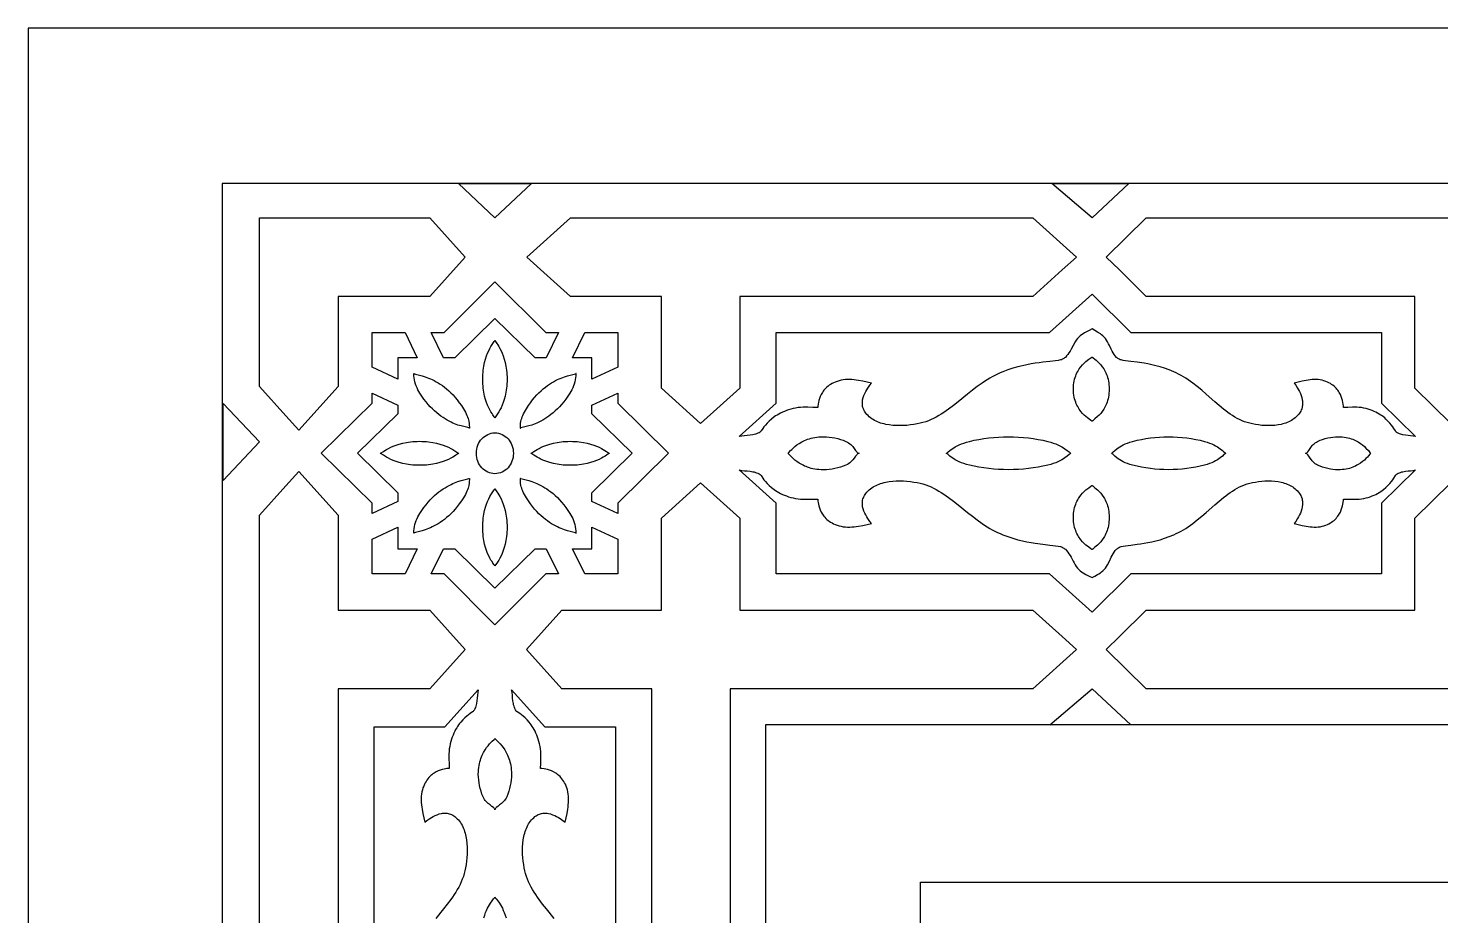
# Model space of a CAD drawing. Extents: x -350 to 350, y -610 to 610.
# Drawn here: x -350 to -168, y 495.7 to 610 of the extents above; entities that cross this region are included whole.
import ezdxf

# ---------------------------------------------------------------- set-up
doc = ezdxf.new("R2010")
doc.units = 0
for name, color, linetype in [('LAYER_1', 18, 'CONTINUOUS'), ('LAYER_10', 176, 'CONTINUOUS'), ('LAYER_2', 18, 'CONTINUOUS')]:
    doc.layers.add(name, color=color, linetype=linetype)

msp = doc.modelspace()

# ---------------------------------------------------------------- linework, layer by layer
at = {"layer": 'LAYER_1'}
msp.add_lwpolyline([(-350, -610), (350, -610), (350, 610), (-350, 610)], close=True, dxfattribs=at)
at = {"layer": 'LAYER_10'}
for points in [[(-325, 590), (-325, -590), (325, -590), (325, 590)], [(255, 520.25), (-255, 520.25), (-255, -520.25), (255, -520.25)]]:
    msp.add_lwpolyline(points, close=True, dxfattribs=at)
msp.add_lwpolyline([(-235.01, 315.3), (-235, 500), (-49.43, 500), (-51.51, 499.38), (-53.59, 498.75), (-55.66, 498.1), (-57.73, 497.43), (-59.78, 496.75), (-61.83, 496.05), (-63.88, 495.34)], dxfattribs=at)
at = {"layer": 'LAYER_2'}
for points in [[(-289.86, 585.59), (-294.56, 590), (-285.16, 590)], [(-212.91, 585.58), (-212.91, 585.58), (-212.91, 585.58), (-218.1, 590), (-208.15, 590)], [(-298.24, 585.58), (-293.68, 580.52), (-298.24, 575.46), (-310.08, 575.46), (-310.08, 563.86), (-315.14, 558.24), (-316.79, 560.08), (-320.2, 563.86), (-320.2, 585.58)], [(-214.9, 580.52), (-216.74, 578.86), (-220.53, 575.46), (-258.29, 575.46), (-258.29, 563.62), (-263.35, 559.06), (-268.41, 563.62), (-268.41, 575.46), (-280.13, 575.46), (-283.14, 578.16), (-285.76, 580.52), (-280.13, 585.58), (-220.53, 585.58)], [(-143.3, 580.52), (-145.7, 578.16), (-148.45, 575.46), (-162.04, 575.46), (-162.04, 563.62), (-166.68, 559.06), (-171.32, 563.62), (-171.32, 575.46), (-205.93, 575.46), (-209.39, 578.86), (-211.08, 580.52), (-205.93, 585.58), (-148.45, 585.58)], [(-283.31, 570.79), (-281.67, 570.79), (-283.26, 567.54), (-284.69, 567.54), (-289.86, 572.62), (-289.86, 572.62), (-289.86, 572.62), (-289.86, 572.62), (-289.87, 572.62), (-295.04, 567.54), (-296.47, 567.54), (-298.06, 570.79), (-296.41, 570.79), (-289.86, 577.34)], [(-207.89, 570.79), (-175.59, 570.79), (-175.59, 561.68), (-171.21, 557.39), (-171.53, 557.45), (-171.86, 557.49), (-172.19, 557.53), (-172.51, 557.56), (-172.84, 557.62), (-172.99, 557.65), (-173.15, 557.7), (-173.3, 557.75), (-173.44, 557.82), (-173.58, 557.89), (-173.72, 557.98), (-173.76, 558.03), (-173.82, 558.13), (-174.01, 558.44), (-174.15, 558.65), (-174.32, 558.88), (-174.53, 559.13), (-174.77, 559.39), (-175.04, 559.65), (-175.19, 559.79), (-175.36, 559.92), (-175.53, 560.05), (-175.71, 560.17), (-175.91, 560.3), (-176.11, 560.41), (-176.33, 560.53), (-176.56, 560.64), (-176.8, 560.74), (-177.06, 560.83), (-177.32, 560.92), (-177.6, 561), (-177.89, 561.06), (-178.2, 561.12), (-178.49, 561.15), (-178.77, 561.17), (-179.06, 561.18), (-179.35, 561.17), (-179.93, 561.15), (-180.22, 561.14), (-180.51, 561.13), (-180.51, 561.28), (-180.54, 561.6), (-180.58, 561.8), (-180.63, 562.03), (-180.7, 562.28), (-180.79, 562.54), (-180.91, 562.81), (-181.06, 563.09), (-181.15, 563.23), (-181.24, 563.36), (-181.35, 563.5), (-181.46, 563.63), (-181.59, 563.76), (-181.72, 563.88), (-181.87, 564), (-182.03, 564.12), (-182.2, 564.22), (-182.38, 564.33), (-182.58, 564.42), (-182.79, 564.51), (-183.03, 564.59), (-183.27, 564.65), (-183.52, 564.7), (-183.77, 564.73), (-184.03, 564.74), (-184.29, 564.74), (-184.54, 564.73), (-184.8, 564.71), (-185.06, 564.67), (-185.32, 564.63), (-185.84, 564.53), (-186.85, 564.28), (-186.66, 564.01), (-186.42, 563.64), (-186.3, 563.43), (-186.18, 563.19), (-186.06, 562.95), (-185.96, 562.69), (-185.88, 562.41), (-185.82, 562.13), (-185.8, 561.99), (-185.78, 561.85), (-185.78, 561.7), (-185.78, 561.56), (-185.79, 561.41), (-185.81, 561.26), (-185.85, 561.12), (-185.89, 560.97), (-185.95, 560.83), (-186.02, 560.68), (-186.1, 560.54), (-186.19, 560.4), (-186.31, 560.24), (-186.45, 560.09), (-186.59, 559.95), (-186.74, 559.82), (-186.89, 559.69), (-187.05, 559.58), (-187.22, 559.48), (-187.39, 559.38), (-187.57, 559.29), (-187.75, 559.21), (-187.94, 559.14), (-188.14, 559.08), (-188.33, 559.02), (-188.53, 558.97), (-188.94, 558.89), (-189.36, 558.84), (-189.78, 558.81), (-190.2, 558.8), (-190.63, 558.81), (-191.05, 558.84), (-191.46, 558.89), (-191.86, 558.95), (-192.25, 559.02), (-192.59, 559.1), (-192.92, 559.19), (-193.25, 559.31), (-193.57, 559.44), (-193.89, 559.58), (-194.2, 559.74), (-194.5, 559.91), (-194.8, 560.1), (-195.1, 560.29), (-195.39, 560.5), (-195.68, 560.71), (-195.97, 560.93), (-196.54, 561.4), (-197.1, 561.88), (-198.22, 562.87), (-198.78, 563.36), (-199.35, 563.84), (-199.93, 564.29), (-200.22, 564.51), (-200.52, 564.72), (-200.82, 564.91), (-201.12, 565.1), (-201.43, 565.28), (-201.75, 565.44), (-202.06, 565.59), (-202.37, 565.73), (-202.97, 565.98), (-203.56, 566.19), (-204.13, 566.37), (-204.68, 566.52), (-205.21, 566.65), (-205.72, 566.75), (-206.21, 566.84), (-207.11, 566.96), (-207.91, 567.06), (-208.27, 567.1), (-208.6, 567.15), (-208.9, 567.2), (-209.17, 567.27), (-209.28, 567.3), (-209.39, 567.35), (-209.48, 567.4), (-209.58, 567.46), (-209.67, 567.53), (-209.75, 567.6), (-209.91, 567.78), (-210.05, 567.97), (-210.19, 568.18), (-210.31, 568.4), (-210.43, 568.64), (-210.67, 569.12), (-210.79, 569.36), (-210.91, 569.6), (-211.04, 569.82), (-211.19, 570.03), (-211.34, 570.22), (-211.51, 570.39), (-211.68, 570.52), (-211.84, 570.64), (-212.19, 570.85), (-212.55, 571.05), (-212.91, 571.26), (-213.3, 571.05), (-213.69, 570.85), (-213.88, 570.75), (-214.07, 570.64), (-214.25, 570.52), (-214.43, 570.39), (-214.62, 570.22), (-214.79, 570.03), (-214.94, 569.82), (-215.09, 569.6), (-215.36, 569.12), (-215.61, 568.64), (-215.74, 568.4), (-215.88, 568.18), (-216.02, 567.97), (-216.18, 567.78), (-216.35, 567.6), (-216.45, 567.53), (-216.54, 567.46), (-216.64, 567.4), (-216.75, 567.35), (-216.86, 567.3), (-216.98, 567.27), (-217.28, 567.2), (-217.61, 567.15), (-218.36, 567.06), (-219.23, 566.96), (-219.71, 566.9), (-220.22, 566.84), (-220.75, 566.75), (-221.3, 566.65), (-221.88, 566.52), (-222.48, 566.37), (-223.1, 566.19), (-223.75, 565.98), (-224.41, 565.73), (-224.74, 565.59), (-225.08, 565.44), (-225.43, 565.28), (-225.77, 565.1), (-226.1, 564.91), (-226.43, 564.72), (-226.75, 564.51), (-227.07, 564.29), (-227.7, 563.84), (-228.32, 563.36), (-228.94, 562.87), (-230.15, 561.88), (-230.77, 561.4), (-231.39, 560.93), (-231.7, 560.71), (-232.02, 560.5), (-232.34, 560.29), (-232.66, 560.1), (-232.99, 559.91), (-233.32, 559.74), (-233.66, 559.58), (-234, 559.44), (-234.35, 559.31), (-234.71, 559.19), (-235.07, 559.1), (-235.45, 559.02), (-235.87, 558.95), (-236.31, 558.89), (-236.76, 558.84), (-237.22, 558.81), (-237.68, 558.8), (-238.14, 558.81), (-238.6, 558.84), (-239.06, 558.89), (-239.5, 558.97), (-239.72, 559.02), (-239.94, 559.08), (-240.15, 559.14), (-240.35, 559.21), (-240.55, 559.29), (-240.75, 559.38), (-240.94, 559.48), (-241.12, 559.58), (-241.3, 559.69), (-241.46, 559.82), (-241.63, 559.95), (-241.78, 560.09), (-241.92, 560.24), (-242.06, 560.4), (-242.16, 560.54), (-242.25, 560.68), (-242.32, 560.83), (-242.38, 560.97), (-242.43, 561.12), (-242.47, 561.26), (-242.49, 561.41), (-242.51, 561.56), (-242.51, 561.7), (-242.5, 561.85), (-242.49, 561.99), (-242.47, 562.13), (-242.4, 562.41), (-242.31, 562.69), (-242.2, 562.95), (-242.07, 563.19), (-241.94, 563.43), (-241.8, 563.64), (-241.55, 564.01), (-241.34, 564.28), (-241.89, 564.41), (-242.44, 564.53), (-243.01, 564.63), (-243.29, 564.67), (-243.57, 564.71), (-243.86, 564.73), (-244.14, 564.74), (-244.42, 564.74), (-244.69, 564.73), (-244.97, 564.7), (-245.24, 564.65), (-245.51, 564.59), (-245.77, 564.51), (-246, 564.42), (-246.21, 564.33), (-246.41, 564.22), (-246.6, 564.12), (-246.77, 564), (-246.93, 563.88), (-247.08, 563.76), (-247.22, 563.63), (-247.34, 563.5), (-247.46, 563.36), (-247.56, 563.23), (-247.66, 563.09), (-247.82, 562.81), (-247.95, 562.54), (-248.05, 562.28), (-248.13, 562.03), (-248.18, 561.8), (-248.22, 561.6), (-248.25, 561.28), (-248.26, 561.13), (-248.89, 561.15), (-249.52, 561.17), (-249.84, 561.18), (-250.15, 561.17), (-250.46, 561.15), (-250.78, 561.12), (-251.11, 561.06), (-251.43, 561), (-251.73, 560.92), (-252.02, 560.83), (-252.3, 560.74), (-252.56, 560.64), (-252.81, 560.53), (-253.05, 560.41), (-253.28, 560.3), (-253.49, 560.17), (-253.69, 560.05), (-253.88, 559.92), (-254.22, 559.65), (-254.52, 559.39), (-254.78, 559.13), (-255.01, 558.88), (-255.19, 558.65), (-255.34, 558.44), (-255.56, 558.13), (-255.62, 558.03), (-255.66, 557.98), (-255.81, 557.89), (-255.97, 557.82), (-256.13, 557.75), (-256.29, 557.7), (-256.46, 557.65), (-256.63, 557.62), (-256.98, 557.56), (-257.34, 557.53), (-257.7, 557.49), (-258.05, 557.45), (-258.4, 557.39), (-253.62, 561.68), (-253.62, 570.79), (-218.38, 570.79), (-212.91, 575.72)], [(-299.86, 567.54), (-302.37, 567.54), (-302.37, 564.77), (-305.69, 566.32), (-305.69, 570.79), (-301.44, 570.79)], [(-289.85, 569.76), (-289.83, 569.71), (-289.78, 569.64), (-289.61, 569.38), (-289.49, 569.2), (-289.36, 568.99), (-289.22, 568.74), (-289.07, 568.46), (-288.93, 568.14), (-288.79, 567.78), (-288.66, 567.38), (-288.54, 566.94), (-288.44, 566.46), (-288.4, 566.21), (-288.36, 565.95), (-288.34, 565.67), (-288.31, 565.39), (-288.3, 565.09), (-288.3, 564.78), (-288.3, 564.48), (-288.31, 564.18), (-288.34, 563.9), (-288.36, 563.62), (-288.4, 563.36), (-288.44, 563.1), (-288.54, 562.62), (-288.66, 562.19), (-288.79, 561.79), (-288.93, 561.43), (-289.07, 561.11), (-289.22, 560.83), (-289.36, 560.58), (-289.61, 560.19), (-289.78, 559.93), (-289.83, 559.85), (-289.85, 559.8), (-289.85, 559.8), (-289.86, 559.81), (-289.87, 559.8), (-289.87, 559.8), (-289.89, 559.85), (-289.94, 559.93), (-290.12, 560.19), (-290.23, 560.37), (-290.37, 560.58), (-290.51, 560.83), (-290.65, 561.11), (-290.8, 561.43), (-290.94, 561.79), (-291.07, 562.19), (-291.19, 562.62), (-291.29, 563.1), (-291.33, 563.36), (-291.36, 563.62), (-291.39, 563.9), (-291.41, 564.18), (-291.42, 564.48), (-291.43, 564.78), (-291.42, 565.09), (-291.41, 565.39), (-291.39, 565.67), (-291.36, 565.95), (-291.33, 566.21), (-291.29, 566.46), (-291.19, 566.94), (-291.07, 567.38), (-290.94, 567.78), (-290.8, 568.14), (-290.65, 568.46), (-290.51, 568.74), (-290.37, 568.99), (-290.12, 569.38), (-289.94, 569.64), (-289.89, 569.71), (-289.87, 569.76), (-289.87, 569.76), (-289.86, 569.76), (-289.85, 569.76)], [(-274.04, 566.32), (-277.35, 564.77), (-277.35, 567.54), (-279.87, 567.54), (-278.28, 570.79), (-274.04, 570.79)], [(-212.87, 567.64), (-212.85, 567.6), (-212.78, 567.54), (-212.54, 567.35), (-212.37, 567.22), (-212.19, 567.06), (-211.99, 566.87), (-211.79, 566.65), (-211.59, 566.39), (-211.39, 566.1), (-211.3, 565.94), (-211.21, 565.77), (-211.12, 565.59), (-211.05, 565.4), (-210.97, 565.21), (-210.91, 565), (-210.85, 564.78), (-210.8, 564.55), (-210.76, 564.31), (-210.73, 564.05), (-210.71, 563.79), (-210.71, 563.51), (-210.71, 563.23), (-210.73, 562.97), (-210.76, 562.72), (-210.8, 562.47), (-210.85, 562.24), (-210.91, 562.02), (-210.97, 561.82), (-211.05, 561.62), (-211.12, 561.43), (-211.21, 561.25), (-211.3, 561.08), (-211.39, 560.92), (-211.59, 560.63), (-211.79, 560.38), (-211.99, 560.15), (-212.19, 559.96), (-212.54, 559.67), (-212.78, 559.48), (-212.85, 559.42), (-212.87, 559.4), (-212.87, 559.38), (-212.88, 559.38), (-212.88, 559.38), (-212.88, 559.38), (-212.91, 559.4), (-212.94, 559.38), (-212.94, 559.38), (-212.94, 559.38), (-212.94, 559.38), (-212.95, 559.4), (-212.97, 559.42), (-213.05, 559.48), (-213.31, 559.67), (-213.49, 559.8), (-213.69, 559.96), (-213.91, 560.15), (-214.13, 560.38), (-214.35, 560.63), (-214.46, 560.77), (-214.56, 560.92), (-214.66, 561.08), (-214.76, 561.25), (-214.85, 561.43), (-214.94, 561.62), (-215.02, 561.82), (-215.09, 562.02), (-215.15, 562.24), (-215.21, 562.47), (-215.25, 562.72), (-215.28, 562.97), (-215.3, 563.23), (-215.31, 563.51), (-215.3, 563.79), (-215.28, 564.05), (-215.25, 564.31), (-215.21, 564.55), (-215.15, 564.78), (-215.09, 565), (-215.02, 565.21), (-214.94, 565.4), (-214.85, 565.59), (-214.76, 565.77), (-214.66, 565.94), (-214.56, 566.1), (-214.35, 566.39), (-214.13, 566.65), (-213.91, 566.87), (-213.69, 567.06), (-213.31, 567.35), (-213.05, 567.54), (-212.97, 567.6), (-212.95, 567.62), (-212.94, 567.64), (-212.94, 567.64), (-212.94, 567.64), (-212.91, 567.62), (-212.88, 567.64), (-212.88, 567.64)], [(-300.31, 565.51), (-300.28, 565.49), (-300.23, 565.47), (-300.08, 565.43), (-299.57, 565.31), (-299.23, 565.22), (-298.83, 565.1), (-298.4, 564.93), (-298.17, 564.84), (-297.93, 564.73), (-297.68, 564.6), (-297.42, 564.46), (-297.16, 564.31), (-296.9, 564.14), (-296.63, 563.96), (-296.36, 563.75), (-296.09, 563.53), (-295.81, 563.29), (-295.54, 563.03), (-295.26, 562.75), (-294.99, 562.44), (-294.72, 562.11), (-294.45, 561.76), (-294.18, 561.38), (-293.92, 560.98), (-293.67, 560.55), (-293.55, 560.34), (-293.46, 560.13), (-293.38, 559.93), (-293.31, 559.74), (-293.26, 559.56), (-293.22, 559.39), (-293.18, 559.09), (-293.16, 558.84), (-293.15, 558.64), (-293.15, 558.52), (-293.15, 558.49), (-293.14, 558.47), (-293.14, 558.47), (-293.17, 558.49), (-293.22, 558.51), (-293.37, 558.55), (-293.88, 558.67), (-294.22, 558.76), (-294.62, 558.88), (-295.05, 559.04), (-295.28, 559.14), (-295.52, 559.25), (-295.77, 559.38), (-296.02, 559.51), (-296.28, 559.67), (-296.55, 559.84), (-296.82, 560.02), (-297.09, 560.22), (-297.36, 560.45), (-297.64, 560.69), (-297.91, 560.95), (-298.19, 561.23), (-298.46, 561.54), (-298.73, 561.87), (-299, 562.22), (-299.27, 562.59), (-299.53, 563), (-299.78, 563.43), (-299.9, 563.66), (-300, 563.91), (-300.09, 564.16), (-300.16, 564.43), (-300.21, 564.7), (-300.26, 564.97), (-300.29, 565.24), (-300.31, 565.51), (-300.31, 565.51), (-300.31, 565.51)], [(-279.42, 565.51), (-279.41, 565.51), (-279.42, 565.51), (-279.44, 565.24), (-279.47, 564.97), (-279.51, 564.7), (-279.57, 564.43), (-279.64, 564.16), (-279.72, 563.91), (-279.82, 563.66), (-279.94, 563.43), (-280.2, 563), (-280.46, 562.59), (-280.72, 562.22), (-280.99, 561.87), (-281.26, 561.54), (-281.54, 561.23), (-281.81, 560.95), (-282.09, 560.69), (-282.36, 560.45), (-282.64, 560.22), (-282.91, 560.02), (-283.18, 559.84), (-283.44, 559.67), (-283.7, 559.51), (-283.95, 559.38), (-284.2, 559.25), (-284.44, 559.14), (-284.67, 559.04), (-285.11, 558.88), (-285.5, 558.76), (-285.85, 558.67), (-286.36, 558.55), (-286.51, 558.51), (-286.56, 558.49), (-286.59, 558.47), (-286.59, 558.47), (-286.58, 558.49), (-286.58, 558.52), (-286.57, 558.64), (-286.57, 558.84), (-286.55, 559.09), (-286.5, 559.39), (-286.46, 559.56), (-286.41, 559.74), (-286.35, 559.93), (-286.27, 560.13), (-286.17, 560.34), (-286.06, 560.55), (-285.8, 560.98), (-285.54, 561.38), (-285.28, 561.76), (-285.01, 562.11), (-284.74, 562.44), (-284.46, 562.75), (-284.19, 563.03), (-283.91, 563.29), (-283.64, 563.53), (-283.36, 563.75), (-283.09, 563.96), (-282.82, 564.14), (-282.56, 564.31), (-282.3, 564.46), (-282.05, 564.6), (-281.8, 564.73), (-281.56, 564.84), (-281.33, 564.93), (-280.89, 565.1), (-280.5, 565.22), (-280.16, 565.31), (-279.65, 565.43), (-279.49, 565.47), (-279.44, 565.49), (-279.42, 565.51)], [(-302.37, 561.45), (-302.37, 560.34), (-307.56, 555.24), (-307.56, 555.24), (-307.56, 555.24), (-302.37, 550.15), (-302.37, 549.03), (-305.69, 547.48), (-305.69, 548.8), (-312.25, 555.24), (-312.24, 555.24), (-312.25, 555.24), (-305.69, 561.68), (-305.69, 563)], [(-274.04, 561.68), (-267.48, 555.24), (-267.48, 555.24), (-267.48, 555.24), (-274.04, 548.8), (-274.04, 547.48), (-277.35, 549.03), (-277.35, 550.15), (-272.17, 555.24), (-272.17, 555.24), (-272.17, 555.24), (-277.35, 560.34), (-277.35, 561.45), (-274.04, 563)], [(-320.21, 556.71), (-324.86, 551.75), (-324.86, 556.71), (-324.86, 561.67)], [(-289.86, 557.88), (-289.62, 557.86), (-289.38, 557.82), (-289.15, 557.75), (-288.93, 557.67), (-288.72, 557.55), (-288.53, 557.42), (-288.34, 557.27), (-288.17, 557.1), (-288.02, 556.92), (-287.88, 556.72), (-287.76, 556.5), (-287.66, 556.28), (-287.59, 556.04), (-287.53, 555.79), (-287.49, 555.53), (-287.48, 555.26), (-287.48, 555.24), (-287.48, 555.22), (-287.49, 554.95), (-287.53, 554.69), (-287.59, 554.44), (-287.66, 554.21), (-287.76, 553.98), (-287.88, 553.76), (-288.02, 553.56), (-288.17, 553.38), (-288.34, 553.21), (-288.53, 553.06), (-288.72, 552.93), (-288.93, 552.82), (-289.15, 552.73), (-289.38, 552.66), (-289.62, 552.62), (-289.86, 552.6), (-290.11, 552.62), (-290.35, 552.66), (-290.57, 552.73), (-290.79, 552.82), (-291, 552.93), (-291.2, 553.06), (-291.38, 553.21), (-291.55, 553.38), (-291.71, 553.56), (-291.84, 553.76), (-291.96, 553.98), (-292.06, 554.21), (-292.14, 554.44), (-292.2, 554.69), (-292.23, 554.95), (-292.25, 555.22), (-292.25, 555.24), (-292.25, 555.26), (-292.23, 555.53), (-292.2, 555.79), (-292.14, 556.04), (-292.06, 556.28), (-291.96, 556.5), (-291.84, 556.72), (-291.71, 556.92), (-291.55, 557.1), (-291.38, 557.27), (-291.2, 557.42), (-291, 557.55), (-290.79, 557.67), (-290.57, 557.75), (-290.35, 557.82), (-290.11, 557.86)], [(-247.52, 557.37), (-247.15, 557.36), (-246.78, 557.33), (-246.41, 557.28), (-246.05, 557.21), (-245.68, 557.13), (-245.32, 557.02), (-244.97, 556.91), (-244.63, 556.77), (-244.44, 556.69), (-244.28, 556.59), (-244.13, 556.47), (-243.99, 556.36), (-243.87, 556.23), (-243.75, 556.1), (-243.55, 555.85), (-243.38, 555.62), (-243.23, 555.43), (-243.16, 555.35), (-243.08, 555.29), (-243.01, 555.26), (-242.93, 555.25), (-242.93, 555.24), (-242.93, 555.24), (-242.93, 555.24), (-242.93, 555.24), (-242.93, 555.24), (-242.93, 555.24), (-243.01, 555.22), (-243.08, 555.19), (-243.16, 555.13), (-243.23, 555.06), (-243.38, 554.86), (-243.55, 554.63), (-243.75, 554.38), (-243.87, 554.25), (-243.99, 554.13), (-244.13, 554.01), (-244.28, 553.9), (-244.44, 553.8), (-244.63, 553.71), (-244.97, 553.58), (-245.32, 553.46), (-245.68, 553.35), (-246.05, 553.27), (-246.41, 553.2), (-246.78, 553.15), (-247.15, 553.12), (-247.52, 553.11), (-247.81, 553.11), (-248.1, 553.13), (-248.37, 553.16), (-248.63, 553.2), (-248.88, 553.25), (-249.12, 553.3), (-249.34, 553.37), (-249.56, 553.44), (-249.77, 553.52), (-249.97, 553.6), (-250.15, 553.69), (-250.33, 553.78), (-250.66, 553.97), (-250.95, 554.17), (-251.2, 554.37), (-251.42, 554.56), (-251.77, 554.9), (-251.99, 555.14), (-252.06, 555.21), (-252.09, 555.23), (-252.1, 555.24), (-252.1, 555.24), (-252.1, 555.24), (-252.1, 555.24), (-252.1, 555.25), (-252.06, 555.27), (-251.99, 555.34), (-251.77, 555.58), (-251.61, 555.74), (-251.42, 555.92), (-251.2, 556.11), (-250.95, 556.31), (-250.66, 556.51), (-250.33, 556.7), (-250.15, 556.79), (-249.97, 556.88), (-249.77, 556.96), (-249.56, 557.04), (-249.34, 557.11), (-249.12, 557.18), (-248.88, 557.24), (-248.63, 557.28), (-248.37, 557.32), (-248.1, 557.35), (-247.81, 557.37)], [(-228.72, 556.77), (-228.1, 556.91), (-227.48, 557.03), (-226.85, 557.13), (-226.22, 557.22), (-225.58, 557.28), (-224.95, 557.33), (-224.31, 557.36), (-223.67, 557.36), (-223.03, 557.36), (-222.39, 557.33), (-221.75, 557.28), (-221.11, 557.22), (-220.48, 557.13), (-219.85, 557.03), (-219.23, 556.91), (-218.61, 556.77), (-218.24, 556.67), (-217.9, 556.56), (-217.59, 556.45), (-217.3, 556.32), (-217.04, 556.2), (-216.8, 556.07), (-216.59, 555.95), (-216.41, 555.82), (-216.1, 555.6), (-215.87, 555.41), (-215.73, 555.29), (-215.68, 555.26), (-215.65, 555.25), (-215.65, 555.24), (-215.65, 555.24), (-215.65, 555.24), (-215.65, 555.24), (-215.65, 555.24), (-215.65, 555.24), (-215.68, 555.22), (-215.73, 555.19), (-215.87, 555.07), (-216.1, 554.88), (-216.41, 554.66), (-216.59, 554.54), (-216.8, 554.41), (-217.04, 554.28), (-217.3, 554.16), (-217.59, 554.03), (-217.9, 553.92), (-218.24, 553.81), (-218.61, 553.71), (-219.23, 553.57), (-219.85, 553.45), (-220.48, 553.35), (-221.11, 553.26), (-221.75, 553.2), (-222.39, 553.15), (-223.03, 553.13), (-223.67, 553.12), (-224.31, 553.13), (-224.95, 553.15), (-225.58, 553.2), (-226.22, 553.26), (-226.85, 553.35), (-227.48, 553.45), (-228.1, 553.57), (-228.72, 553.71), (-229.09, 553.81), (-229.43, 553.92), (-229.74, 554.03), (-230.03, 554.16), (-230.29, 554.28), (-230.53, 554.41), (-230.74, 554.54), (-230.93, 554.66), (-231.23, 554.88), (-231.46, 555.07), (-231.6, 555.19), (-231.65, 555.22), (-231.68, 555.24), (-231.68, 555.24), (-231.68, 555.24), (-231.68, 555.24), (-231.68, 555.24), (-231.68, 555.24), (-231.68, 555.25), (-231.65, 555.26), (-231.6, 555.29), (-231.46, 555.41), (-231.23, 555.6), (-230.93, 555.82), (-230.74, 555.95), (-230.53, 556.07), (-230.29, 556.2), (-230.03, 556.32), (-229.74, 556.45), (-229.43, 556.56), (-229.09, 556.67)], [(-207.68, 556.77), (-207.11, 556.91), (-206.54, 557.03), (-205.97, 557.13), (-205.39, 557.22), (-204.81, 557.28), (-204.22, 557.33), (-203.64, 557.36), (-203.05, 557.36), (-202.46, 557.36), (-201.88, 557.33), (-201.29, 557.28), (-200.71, 557.22), (-200.13, 557.13), (-199.55, 557.03), (-198.98, 556.91), (-198.42, 556.77), (-198.08, 556.67), (-197.77, 556.56), (-197.48, 556.45), (-197.21, 556.32), (-196.98, 556.2), (-196.76, 556.07), (-196.57, 555.95), (-196.39, 555.82), (-196.11, 555.6), (-195.91, 555.41), (-195.77, 555.29), (-195.73, 555.26), (-195.7, 555.25), (-195.7, 555.24), (-195.7, 555.24), (-195.71, 555.24), (-195.7, 555.24), (-195.7, 555.24), (-195.7, 555.24), (-195.73, 555.22), (-195.77, 555.19), (-195.91, 555.07), (-196.11, 554.88), (-196.39, 554.66), (-196.57, 554.54), (-196.76, 554.41), (-196.98, 554.28), (-197.21, 554.16), (-197.48, 554.03), (-197.77, 553.92), (-198.08, 553.81), (-198.42, 553.71), (-198.98, 553.57), (-199.55, 553.45), (-200.13, 553.35), (-200.71, 553.26), (-201.29, 553.2), (-201.88, 553.15), (-202.46, 553.13), (-203.05, 553.12), (-203.64, 553.13), (-204.22, 553.15), (-204.81, 553.2), (-205.39, 553.26), (-205.97, 553.35), (-206.54, 553.45), (-207.11, 553.57), (-207.68, 553.71), (-208.02, 553.81), (-208.33, 553.92), (-208.62, 554.03), (-208.88, 554.16), (-209.12, 554.28), (-209.34, 554.41), (-209.53, 554.54), (-209.7, 554.66), (-209.99, 554.88), (-210.19, 555.07), (-210.32, 555.19), (-210.37, 555.22), (-210.39, 555.24), (-210.39, 555.24), (-210.39, 555.24), (-210.39, 555.24), (-210.39, 555.24), (-210.39, 555.24), (-210.39, 555.25), (-210.37, 555.26), (-210.32, 555.29), (-210.19, 555.41), (-209.99, 555.6), (-209.7, 555.82), (-209.53, 555.95), (-209.34, 556.07), (-209.12, 556.2), (-208.88, 556.32), (-208.62, 556.45), (-208.33, 556.56), (-208.02, 556.67)], [(-181.19, 557.37), (-180.92, 557.37), (-180.66, 557.35), (-180.41, 557.32), (-180.17, 557.28), (-179.94, 557.24), (-179.72, 557.18), (-179.51, 557.11), (-179.31, 557.04), (-179.12, 556.96), (-178.94, 556.88), (-178.61, 556.7), (-178.31, 556.51), (-178.04, 556.31), (-177.81, 556.11), (-177.61, 555.92), (-177.29, 555.58), (-177.09, 555.34), (-177.02, 555.27), (-176.98, 555.25), (-176.98, 555.24), (-176.98, 555.24), (-176.98, 555.24), (-176.98, 555.24), (-177.02, 555.21), (-177.09, 555.14), (-177.29, 554.9), (-177.43, 554.74), (-177.61, 554.56), (-177.81, 554.37), (-178.04, 554.17), (-178.31, 553.97), (-178.61, 553.78), (-178.77, 553.69), (-178.94, 553.6), (-179.12, 553.52), (-179.31, 553.44), (-179.51, 553.37), (-179.72, 553.3), (-179.94, 553.25), (-180.17, 553.2), (-180.41, 553.16), (-180.66, 553.13), (-180.92, 553.11), (-181.19, 553.11), (-181.52, 553.12), (-181.86, 553.15), (-182.2, 553.2), (-182.54, 553.27), (-182.87, 553.35), (-183.2, 553.46), (-183.52, 553.58), (-183.84, 553.71), (-184, 553.8), (-184.16, 553.9), (-184.29, 554.01), (-184.42, 554.13), (-184.53, 554.25), (-184.64, 554.38), (-184.82, 554.63), (-184.98, 554.86), (-185.12, 555.06), (-185.18, 555.13), (-185.25, 555.19), (-185.32, 555.22), (-185.39, 555.24), (-185.39, 555.24), (-185.39, 555.24), (-185.39, 555.24), (-185.39, 555.24), (-185.39, 555.24), (-185.39, 555.25), (-185.32, 555.26), (-185.25, 555.29), (-185.18, 555.35), (-185.12, 555.43), (-184.98, 555.62), (-184.82, 555.85), (-184.64, 556.1), (-184.53, 556.23), (-184.42, 556.36), (-184.29, 556.47), (-184.16, 556.59), (-184, 556.69), (-183.84, 556.77), (-183.52, 556.91), (-183.2, 557.02), (-182.87, 557.13), (-182.54, 557.21), (-182.2, 557.28), (-181.86, 557.33), (-181.52, 557.36)], [(-299.57, 556.79), (-299.26, 556.78), (-298.97, 556.77), (-298.68, 556.75), (-298.4, 556.72), (-297.88, 556.65), (-297.4, 556.55), (-296.95, 556.43), (-296.55, 556.3), (-296.18, 556.16), (-295.85, 556.02), (-295.56, 555.87), (-295.3, 555.73), (-294.9, 555.49), (-294.63, 555.31), (-294.55, 555.26), (-294.5, 555.25), (-294.5, 555.24), (-294.5, 555.24), (-294.5, 555.24), (-294.5, 555.24), (-294.5, 555.24), (-294.5, 555.24), (-294.55, 555.22), (-294.63, 555.17), (-294.9, 554.99), (-295.08, 554.88), (-295.3, 554.75), (-295.56, 554.61), (-295.85, 554.46), (-296.18, 554.32), (-296.55, 554.18), (-296.95, 554.05), (-297.4, 553.93), (-297.88, 553.83), (-298.14, 553.79), (-298.4, 553.76), (-298.68, 553.73), (-298.97, 553.71), (-299.26, 553.7), (-299.57, 553.69), (-299.88, 553.7), (-300.17, 553.71), (-300.46, 553.73), (-300.74, 553.76), (-301.26, 553.83), (-301.74, 553.93), (-302.19, 554.05), (-302.59, 554.18), (-302.96, 554.32), (-303.29, 554.46), (-303.58, 554.61), (-303.84, 554.75), (-304.24, 554.99), (-304.51, 555.17), (-304.59, 555.22), (-304.64, 555.24), (-304.64, 555.24), (-304.64, 555.24), (-304.64, 555.24), (-304.64, 555.25), (-304.59, 555.26), (-304.51, 555.31), (-304.24, 555.49), (-304.06, 555.6), (-303.84, 555.73), (-303.58, 555.87), (-303.29, 556.02), (-302.96, 556.16), (-302.59, 556.3), (-302.19, 556.43), (-301.74, 556.55), (-301.26, 556.65), (-301, 556.69), (-300.74, 556.72), (-300.46, 556.75), (-300.17, 556.77), (-299.88, 556.78)], [(-280.16, 556.79), (-279.85, 556.78), (-279.55, 556.77), (-279.26, 556.75), (-278.99, 556.72), (-278.46, 556.65), (-277.98, 556.55), (-277.54, 556.43), (-277.13, 556.3), (-276.76, 556.16), (-276.44, 556.02), (-276.14, 555.87), (-275.89, 555.73), (-275.48, 555.49), (-275.22, 555.31), (-275.13, 555.26), (-275.08, 555.25), (-275.08, 555.24), (-275.09, 555.24), (-275.08, 555.24), (-275.08, 555.24), (-275.13, 555.22), (-275.22, 555.17), (-275.48, 554.99), (-275.67, 554.88), (-275.89, 554.75), (-276.14, 554.61), (-276.44, 554.46), (-276.76, 554.32), (-277.13, 554.18), (-277.54, 554.05), (-277.98, 553.93), (-278.46, 553.83), (-278.72, 553.79), (-278.99, 553.76), (-279.26, 553.73), (-279.55, 553.71), (-279.85, 553.7), (-280.16, 553.69), (-280.46, 553.7), (-280.76, 553.71), (-281.05, 553.73), (-281.32, 553.76), (-281.85, 553.83), (-282.33, 553.93), (-282.77, 554.05), (-283.18, 554.18), (-283.55, 554.32), (-283.88, 554.46), (-284.17, 554.61), (-284.42, 554.75), (-284.83, 554.99), (-285.1, 555.17), (-285.18, 555.22), (-285.23, 555.24), (-285.23, 555.24), (-285.23, 555.24), (-285.23, 555.24), (-285.23, 555.24), (-285.23, 555.24), (-285.23, 555.25), (-285.18, 555.26), (-285.1, 555.31), (-284.83, 555.49), (-284.64, 555.6), (-284.42, 555.73), (-284.17, 555.87), (-283.88, 556.02), (-283.55, 556.16), (-283.18, 556.3), (-282.77, 556.43), (-282.33, 556.55), (-281.85, 556.65), (-281.59, 556.69), (-281.32, 556.72), (-281.05, 556.75), (-280.76, 556.77), (-280.46, 556.78)], [(-310.08, 547.28), (-310.08, 535.03), (-298.24, 535.03), (-293.68, 529.97), (-298.24, 524.91), (-310.08, 524.91), (-310.08, 486.9), (-313.48, 483.12), (-315.14, 481.28), (-320.2, 486.9), (-320.2, 547.28), (-316.79, 551.06), (-315.14, 552.9)], [(-293.14, 552.01), (-293.15, 552), (-293.15, 551.96), (-293.15, 551.84), (-293.16, 551.65), (-293.18, 551.39), (-293.22, 551.09), (-293.26, 550.92), (-293.31, 550.74), (-293.38, 550.55), (-293.46, 550.35), (-293.55, 550.14), (-293.67, 549.93), (-293.92, 549.5), (-294.18, 549.1), (-294.45, 548.72), (-294.72, 548.37), (-294.99, 548.04), (-295.26, 547.73), (-295.54, 547.45), (-295.81, 547.19), (-296.09, 546.95), (-296.36, 546.73), (-296.63, 546.52), (-296.9, 546.34), (-297.16, 546.17), (-297.42, 546.02), (-297.68, 545.88), (-297.93, 545.76), (-298.17, 545.65), (-298.4, 545.55), (-298.83, 545.38), (-299.23, 545.26), (-299.57, 545.17), (-300.08, 545.05), (-300.23, 545.01), (-300.28, 544.99), (-300.31, 544.97), (-300.31, 544.97), (-300.31, 544.97), (-300.31, 544.97), (-300.29, 545.24), (-300.26, 545.51), (-300.21, 545.79), (-300.16, 546.05), (-300.09, 546.32), (-300, 546.57), (-299.9, 546.82), (-299.78, 547.06), (-299.53, 547.48), (-299.27, 547.89), (-299, 548.26), (-298.73, 548.62), (-298.46, 548.94), (-298.19, 549.25), (-297.91, 549.53), (-297.64, 549.79), (-297.36, 550.04), (-297.09, 550.26), (-296.82, 550.46), (-296.55, 550.65), (-296.28, 550.81), (-296.02, 550.97), (-295.77, 551.11), (-295.52, 551.23), (-295.28, 551.34), (-295.05, 551.44), (-294.62, 551.6), (-294.22, 551.72), (-293.88, 551.82), (-293.37, 551.94), (-293.22, 551.98), (-293.17, 552), (-293.14, 552.01)], [(-286.59, 552.01), (-286.56, 552), (-286.51, 551.98), (-286.36, 551.94), (-285.85, 551.82), (-285.5, 551.72), (-285.11, 551.6), (-284.67, 551.44), (-284.44, 551.34), (-284.2, 551.23), (-283.95, 551.11), (-283.7, 550.97), (-283.44, 550.81), (-283.18, 550.65), (-282.91, 550.46), (-282.64, 550.26), (-282.36, 550.04), (-282.09, 549.79), (-281.81, 549.53), (-281.54, 549.25), (-281.26, 548.94), (-280.99, 548.62), (-280.72, 548.26), (-280.46, 547.89), (-280.2, 547.48), (-279.94, 547.06), (-279.82, 546.82), (-279.72, 546.57), (-279.64, 546.32), (-279.57, 546.05), (-279.51, 545.79), (-279.47, 545.51), (-279.44, 545.24), (-279.42, 544.97), (-279.41, 544.97), (-279.42, 544.97), (-279.42, 544.97), (-279.44, 544.99), (-279.49, 545.01), (-279.65, 545.05), (-280.16, 545.17), (-280.5, 545.26), (-280.89, 545.38), (-281.33, 545.55), (-281.56, 545.65), (-281.8, 545.76), (-282.05, 545.88), (-282.3, 546.02), (-282.56, 546.17), (-282.82, 546.34), (-283.09, 546.52), (-283.36, 546.73), (-283.64, 546.95), (-283.91, 547.19), (-284.19, 547.45), (-284.46, 547.73), (-284.74, 548.04), (-285.01, 548.37), (-285.28, 548.72), (-285.54, 549.1), (-285.8, 549.5), (-286.06, 549.93), (-286.17, 550.14), (-286.27, 550.35), (-286.35, 550.55), (-286.41, 550.74), (-286.46, 550.92), (-286.5, 551.09), (-286.55, 551.39), (-286.57, 551.65), (-286.57, 551.84), (-286.58, 551.96), (-286.58, 552), (-286.59, 552.01)], [(-175.59, 548.8), (-175.59, 539.69), (-207.89, 539.69), (-212.91, 534.77), (-218.38, 539.69), (-253.62, 539.69), (-253.62, 548.8), (-258.4, 553.1), (-258.05, 553.03), (-257.7, 552.99), (-257.34, 552.96), (-256.98, 552.92), (-256.63, 552.86), (-256.46, 552.83), (-256.29, 552.78), (-256.13, 552.73), (-255.97, 552.66), (-255.81, 552.59), (-255.66, 552.5), (-255.62, 552.45), (-255.56, 552.36), (-255.34, 552.04), (-255.19, 551.83), (-255.01, 551.6), (-254.78, 551.35), (-254.52, 551.09), (-254.22, 550.83), (-254.06, 550.7), (-253.88, 550.57), (-253.69, 550.44), (-253.49, 550.31), (-253.28, 550.19), (-253.05, 550.07), (-252.81, 549.95), (-252.56, 549.84), (-252.3, 549.74), (-252.02, 549.65), (-251.73, 549.56), (-251.43, 549.49), (-251.11, 549.42), (-250.78, 549.36), (-250.46, 549.33), (-250.15, 549.31), (-249.84, 549.31), (-249.52, 549.31), (-248.89, 549.34), (-248.58, 549.35), (-248.26, 549.35), (-248.25, 549.2), (-248.24, 549.06), (-248.22, 548.89), (-248.18, 548.68), (-248.13, 548.45), (-248.05, 548.2), (-247.95, 547.94), (-247.82, 547.67), (-247.74, 547.53), (-247.66, 547.39), (-247.56, 547.26), (-247.46, 547.12), (-247.34, 546.99), (-247.22, 546.85), (-247.08, 546.73), (-246.93, 546.6), (-246.77, 546.48), (-246.6, 546.37), (-246.41, 546.26), (-246.21, 546.15), (-246, 546.06), (-245.77, 545.97), (-245.51, 545.89), (-245.24, 545.83), (-244.97, 545.78), (-244.69, 545.75), (-244.42, 545.74), (-244.14, 545.74), (-243.86, 545.75), (-243.57, 545.78), (-243.29, 545.81), (-243.01, 545.85), (-242.44, 545.95), (-241.34, 546.2), (-241.55, 546.47), (-241.8, 546.84), (-241.94, 547.05), (-242.07, 547.29), (-242.2, 547.53), (-242.31, 547.8), (-242.4, 548.07), (-242.47, 548.35), (-242.49, 548.49), (-242.5, 548.63), (-242.51, 548.78), (-242.51, 548.93), (-242.49, 549.07), (-242.47, 549.22), (-242.43, 549.36), (-242.38, 549.51), (-242.32, 549.65), (-242.25, 549.8), (-242.16, 549.94), (-242.06, 550.08), (-241.92, 550.24), (-241.78, 550.39), (-241.63, 550.53), (-241.46, 550.67), (-241.3, 550.79), (-241.12, 550.9), (-240.94, 551.01), (-240.75, 551.1), (-240.55, 551.19), (-240.35, 551.27), (-240.15, 551.34), (-239.94, 551.4), (-239.72, 551.46), (-239.5, 551.51), (-239.06, 551.59), (-238.6, 551.64), (-238.14, 551.67), (-237.68, 551.68), (-237.22, 551.67), (-236.76, 551.64), (-236.31, 551.59), (-235.87, 551.53), (-235.45, 551.46), (-235.07, 551.38), (-234.71, 551.29), (-234.35, 551.17), (-234, 551.04), (-233.66, 550.9), (-233.32, 550.74), (-232.99, 550.57), (-232.66, 550.38), (-232.34, 550.19), (-232.02, 549.98), (-231.7, 549.77), (-231.39, 549.55), (-230.77, 549.09), (-230.15, 548.6), (-228.94, 547.61), (-228.32, 547.12), (-227.7, 546.65), (-227.07, 546.19), (-226.75, 545.97), (-226.43, 545.77), (-226.1, 545.57), (-225.77, 545.38), (-225.43, 545.2), (-225.08, 545.04), (-224.74, 544.89), (-224.41, 544.75), (-223.75, 544.5), (-223.1, 544.29), (-222.48, 544.11), (-221.88, 543.96), (-221.3, 543.83), (-220.75, 543.73), (-220.22, 543.65), (-219.23, 543.52), (-218.36, 543.42), (-217.97, 543.38), (-217.61, 543.33), (-217.28, 543.28), (-216.98, 543.22), (-216.86, 543.18), (-216.75, 543.14), (-216.64, 543.08), (-216.54, 543.02), (-216.45, 542.95), (-216.35, 542.88), (-216.18, 542.71), (-216.02, 542.51), (-215.88, 542.3), (-215.74, 542.08), (-215.61, 541.84), (-215.36, 541.36), (-215.22, 541.12), (-215.09, 540.89), (-214.94, 540.66), (-214.79, 540.45), (-214.62, 540.26), (-214.52, 540.17), (-214.43, 540.09), (-214.25, 539.96), (-214.07, 539.84), (-213.69, 539.63), (-213.3, 539.43), (-212.91, 539.22), (-212.55, 539.43), (-212.19, 539.63), (-212.02, 539.73), (-211.84, 539.84), (-211.68, 539.96), (-211.51, 540.09), (-211.34, 540.26), (-211.19, 540.45), (-211.04, 540.66), (-210.91, 540.89), (-210.67, 541.36), (-210.43, 541.84), (-210.31, 542.08), (-210.19, 542.3), (-210.05, 542.51), (-209.91, 542.71), (-209.75, 542.88), (-209.67, 542.95), (-209.58, 543.02), (-209.48, 543.08), (-209.39, 543.14), (-209.28, 543.18), (-209.17, 543.22), (-208.9, 543.28), (-208.6, 543.33), (-207.91, 543.42), (-207.11, 543.52), (-206.67, 543.58), (-206.21, 543.65), (-205.72, 543.73), (-205.21, 543.83), (-204.68, 543.96), (-204.13, 544.11), (-203.56, 544.29), (-202.97, 544.5), (-202.37, 544.75), (-202.06, 544.89), (-201.75, 545.04), (-201.43, 545.2), (-201.12, 545.38), (-200.82, 545.57), (-200.52, 545.77), (-200.22, 545.97), (-199.93, 546.19), (-199.35, 546.65), (-198.78, 547.12), (-198.22, 547.61), (-197.1, 548.6), (-196.54, 549.09), (-195.97, 549.55), (-195.68, 549.77), (-195.39, 549.98), (-195.1, 550.19), (-194.8, 550.38), (-194.5, 550.57), (-194.2, 550.74), (-193.89, 550.9), (-193.57, 551.04), (-193.25, 551.17), (-192.92, 551.29), (-192.59, 551.38), (-192.25, 551.46), (-191.86, 551.53), (-191.46, 551.59), (-191.05, 551.64), (-190.63, 551.67), (-190.2, 551.68), (-189.78, 551.67), (-189.36, 551.64), (-188.94, 551.59), (-188.53, 551.51), (-188.33, 551.46), (-188.14, 551.4), (-187.94, 551.34), (-187.75, 551.27), (-187.57, 551.19), (-187.39, 551.1), (-187.22, 551.01), (-187.05, 550.9), (-186.89, 550.79), (-186.74, 550.67), (-186.59, 550.53), (-186.45, 550.39), (-186.31, 550.24), (-186.19, 550.08), (-186.1, 549.94), (-186.02, 549.8), (-185.95, 549.65), (-185.89, 549.51), (-185.85, 549.36), (-185.81, 549.22), (-185.79, 549.07), (-185.78, 548.93), (-185.78, 548.78), (-185.78, 548.63), (-185.82, 548.35), (-185.88, 548.07), (-185.96, 547.8), (-186.06, 547.53), (-186.18, 547.29), (-186.3, 547.05), (-186.42, 546.84), (-186.66, 546.47), (-186.85, 546.2), (-186.35, 546.07), (-185.84, 545.95), (-185.32, 545.85), (-185.06, 545.81), (-184.8, 545.78), (-184.54, 545.75), (-184.29, 545.74), (-184.03, 545.74), (-183.77, 545.75), (-183.52, 545.78), (-183.27, 545.83), (-183.03, 545.89), (-182.79, 545.97), (-182.58, 546.06), (-182.38, 546.15), (-182.2, 546.26), (-182.03, 546.37), (-181.87, 546.48), (-181.72, 546.6), (-181.59, 546.73), (-181.46, 546.85), (-181.35, 546.99), (-181.24, 547.12), (-181.15, 547.26), (-181.06, 547.39), (-180.91, 547.67), (-180.79, 547.94), (-180.7, 548.2), (-180.63, 548.45), (-180.58, 548.68), (-180.54, 548.89), (-180.51, 549.2), (-180.51, 549.35), (-179.93, 549.34), (-179.35, 549.31), (-179.06, 549.31), (-178.77, 549.31), (-178.49, 549.33), (-178.2, 549.36), (-177.89, 549.42), (-177.6, 549.49), (-177.32, 549.56), (-177.06, 549.65), (-176.8, 549.74), (-176.56, 549.84), (-176.33, 549.95), (-176.11, 550.07), (-175.91, 550.19), (-175.71, 550.31), (-175.53, 550.44), (-175.36, 550.57), (-175.04, 550.83), (-174.77, 551.09), (-174.53, 551.35), (-174.32, 551.6), (-174.15, 551.83), (-174.01, 552.04), (-173.82, 552.36), (-173.76, 552.45), (-173.72, 552.5), (-173.58, 552.59), (-173.44, 552.66), (-173.3, 552.73), (-173.15, 552.78), (-172.99, 552.83), (-172.84, 552.86), (-172.51, 552.92), (-172.19, 552.96), (-171.86, 552.99), (-171.53, 553.03), (-171.21, 553.1)], [(-289.85, 550.68), (-289.83, 550.63), (-289.78, 550.55), (-289.61, 550.29), (-289.49, 550.12), (-289.36, 549.9), (-289.22, 549.66), (-289.07, 549.37), (-288.93, 549.05), (-288.79, 548.69), (-288.66, 548.29), (-288.54, 547.86), (-288.44, 547.38), (-288.4, 547.13), (-288.36, 546.86), (-288.34, 546.59), (-288.31, 546.3), (-288.3, 546), (-288.3, 545.7), (-288.3, 545.39), (-288.31, 545.1), (-288.34, 544.81), (-288.36, 544.53), (-288.4, 544.27), (-288.44, 544.02), (-288.54, 543.54), (-288.66, 543.1), (-288.79, 542.7), (-288.93, 542.35), (-289.07, 542.02), (-289.22, 541.74), (-289.36, 541.49), (-289.61, 541.1), (-289.78, 540.85), (-289.83, 540.77), (-289.85, 540.72), (-289.85, 540.72), (-289.86, 540.73), (-289.87, 540.72), (-289.87, 540.72), (-289.89, 540.77), (-289.94, 540.85), (-290.12, 541.1), (-290.23, 541.28), (-290.37, 541.49), (-290.51, 541.74), (-290.65, 542.02), (-290.8, 542.35), (-290.94, 542.7), (-291.07, 543.1), (-291.19, 543.54), (-291.29, 544.02), (-291.33, 544.27), (-291.36, 544.53), (-291.39, 544.81), (-291.41, 545.1), (-291.42, 545.39), (-291.43, 545.7), (-291.42, 546), (-291.41, 546.3), (-291.39, 546.59), (-291.36, 546.86), (-291.33, 547.13), (-291.29, 547.38), (-291.19, 547.86), (-291.07, 548.29), (-290.94, 548.69), (-290.8, 549.05), (-290.65, 549.37), (-290.51, 549.66), (-290.37, 549.9), (-290.12, 550.29), (-289.94, 550.55), (-289.89, 550.63), (-289.87, 550.68), (-289.87, 550.68), (-289.86, 550.67), (-289.85, 550.68)], [(-258.29, 546.87), (-258.29, 535.03), (-220.53, 535.03), (-216.74, 531.62), (-214.9, 529.97), (-220.53, 524.91), (-259.53, 524.91), (-259.53, 486.9), (-264.59, 481.28), (-266.24, 483.12), (-269.65, 486.9), (-269.65, 524.91), (-281.24, 524.91), (-285.79, 529.97), (-281.24, 535.03), (-268.41, 535.03), (-268.41, 546.87), (-263.35, 551.42)], [(-212.87, 551.1), (-212.85, 551.06), (-212.78, 551), (-212.54, 550.81), (-212.37, 550.68), (-212.19, 550.52), (-211.99, 550.33), (-211.79, 550.11), (-211.59, 549.85), (-211.39, 549.56), (-211.3, 549.4), (-211.21, 549.23), (-211.12, 549.05), (-211.05, 548.86), (-210.97, 548.67), (-210.91, 548.46), (-210.85, 548.24), (-210.8, 548.01), (-210.76, 547.76), (-210.73, 547.51), (-210.71, 547.25), (-210.71, 546.97), (-210.71, 546.69), (-210.73, 546.43), (-210.76, 546.18), (-210.8, 545.93), (-210.85, 545.7), (-210.91, 545.48), (-210.97, 545.28), (-211.05, 545.08), (-211.12, 544.89), (-211.21, 544.71), (-211.3, 544.54), (-211.39, 544.38), (-211.59, 544.09), (-211.79, 543.84), (-211.99, 543.61), (-212.19, 543.42), (-212.54, 543.13), (-212.78, 542.94), (-212.85, 542.88), (-212.87, 542.86), (-212.87, 542.84), (-212.88, 542.84), (-212.88, 542.84), (-212.91, 542.86), (-212.94, 542.84), (-212.94, 542.84), (-212.94, 542.84), (-212.95, 542.86), (-212.97, 542.88), (-213.05, 542.94), (-213.31, 543.13), (-213.49, 543.26), (-213.69, 543.42), (-213.91, 543.61), (-214.13, 543.84), (-214.35, 544.09), (-214.46, 544.23), (-214.56, 544.38), (-214.66, 544.54), (-214.76, 544.71), (-214.85, 544.89), (-214.94, 545.08), (-215.02, 545.28), (-215.09, 545.48), (-215.15, 545.7), (-215.21, 545.93), (-215.25, 546.18), (-215.28, 546.43), (-215.3, 546.69), (-215.31, 546.97), (-215.3, 547.25), (-215.28, 547.51), (-215.25, 547.76), (-215.21, 548.01), (-215.15, 548.24), (-215.09, 548.46), (-215.02, 548.67), (-214.94, 548.86), (-214.85, 549.05), (-214.76, 549.23), (-214.66, 549.4), (-214.56, 549.56), (-214.35, 549.85), (-214.13, 550.11), (-213.91, 550.33), (-213.69, 550.52), (-213.31, 550.81), (-213.05, 551), (-212.97, 551.06), (-212.95, 551.08), (-212.94, 551.1), (-212.94, 551.1), (-212.94, 551.1), (-212.94, 551.1), (-212.91, 551.08), (-212.88, 551.1), (-212.88, 551.1), (-212.88, 551.1)], [(-162.04, 546.87), (-162.04, 535.03), (-148.45, 535.03), (-145.7, 532.32), (-143.3, 529.97), (-148.45, 524.91), (-205.93, 524.91), (-211.08, 529.97), (-209.39, 531.62), (-205.93, 535.03), (-171.32, 535.03), (-171.32, 546.87), (-166.68, 551.42)], [(-302.37, 542.94), (-299.86, 542.94), (-301.44, 539.69), (-305.69, 539.69), (-305.69, 544.16), (-302.37, 545.71)], [(-274.04, 544.16), (-274.04, 539.69), (-278.28, 539.69), (-279.87, 542.94), (-277.35, 542.94), (-277.35, 545.71)], [(-281.67, 539.69), (-283.31, 539.69), (-289.86, 533.14), (-296.41, 539.69), (-298.06, 539.69), (-296.47, 542.94), (-295.04, 542.94), (-289.87, 537.86), (-289.86, 537.86), (-289.86, 537.86), (-289.86, 537.86), (-289.86, 537.86), (-284.69, 542.94), (-283.26, 542.94)], [(-212.91, 524.91), (-207.9, 520.25), (-218.37, 520.25), (-212.91, 524.91), (-212.91, 524.91)], [(-289.86, 518.48), (-289.83, 518.43), (-289.76, 518.36), (-289.52, 518.14), (-289.36, 517.98), (-289.18, 517.8), (-288.99, 517.57), (-288.79, 517.32), (-288.59, 517.03), (-288.4, 516.7), (-288.31, 516.53), (-288.22, 516.34), (-288.14, 516.14), (-288.06, 515.93), (-287.99, 515.72), (-287.92, 515.49), (-287.87, 515.25), (-287.82, 515), (-287.78, 514.74), (-287.75, 514.47), (-287.73, 514.18), (-287.73, 513.89), (-287.74, 513.52), (-287.77, 513.15), (-287.82, 512.78), (-287.89, 512.42), (-287.97, 512.05), (-288.08, 511.7), (-288.2, 511.34), (-288.33, 511), (-288.42, 510.82), (-288.52, 510.65), (-288.63, 510.5), (-288.75, 510.36), (-288.87, 510.24), (-289, 510.12), (-289.25, 509.93), (-289.48, 509.75), (-289.68, 509.6), (-289.75, 509.53), (-289.81, 509.45), (-289.84, 509.38), (-289.86, 509.3), (-289.86, 509.31), (-289.86, 509.3), (-289.86, 509.31), (-289.86, 509.3), (-289.86, 509.31), (-289.87, 509.3), (-289.88, 509.38), (-289.92, 509.45), (-289.97, 509.53), (-290.05, 509.6), (-290.24, 509.75), (-290.47, 509.93), (-290.72, 510.12), (-290.85, 510.24), (-290.98, 510.36), (-291.1, 510.5), (-291.21, 510.65), (-291.31, 510.82), (-291.39, 511), (-291.53, 511.34), (-291.64, 511.7), (-291.75, 512.05), (-291.83, 512.42), (-291.9, 512.78), (-291.95, 513.15), (-291.98, 513.52), (-292, 513.89), (-291.99, 514.18), (-291.97, 514.47), (-291.94, 514.74), (-291.9, 515), (-291.86, 515.25), (-291.8, 515.49), (-291.73, 515.72), (-291.66, 515.93), (-291.58, 516.14), (-291.5, 516.34), (-291.41, 516.53), (-291.32, 516.7), (-291.13, 517.03), (-290.93, 517.32), (-290.73, 517.57), (-290.54, 517.8), (-290.2, 518.14), (-289.96, 518.36), (-289.89, 518.43), (-289.87, 518.46), (-289.87, 518.48), (-289.86, 518.48), (-289.86, 518.47), (-289.86, 518.48)]]:
    msp.add_lwpolyline(points, close=True, dxfattribs=at)
for points in [[(-305.41, 488.25), (-305.41, 517.85), (-305.41, 519.99), (-296.3, 519.99), (-292.01, 524.77), (-292.07, 524.42), (-292.11, 524.07), (-292.15, 523.71), (-292.19, 523.35), (-292.24, 523), (-292.28, 522.83), (-292.32, 522.66), (-292.37, 522.5), (-292.44, 522.34), (-292.51, 522.18), (-292.6, 522.04), (-292.65, 521.99), (-292.75, 521.93), (-293.06, 521.72), (-293.27, 521.56), (-293.5, 521.38), (-293.75, 521.16), (-294.01, 520.9), (-294.27, 520.59), (-294.41, 520.43), (-294.54, 520.25), (-294.67, 520.06), (-294.79, 519.86), (-294.92, 519.65), (-295.04, 519.42), (-295.15, 519.19), (-295.26, 518.94), (-295.36, 518.67), (-295.45, 518.4), (-295.54, 518.1), (-295.62, 517.8), (-295.68, 517.48), (-295.74, 517.15), (-295.77, 516.84), (-295.79, 516.52), (-295.8, 516.21), (-295.79, 515.89), (-295.77, 515.26), (-295.76, 514.95), (-295.75, 514.63), (-295.9, 514.62), (-296.04, 514.61), (-296.22, 514.59), (-296.42, 514.55), (-296.65, 514.5), (-296.9, 514.42), (-297.16, 514.32), (-297.43, 514.19), (-297.57, 514.11), (-297.71, 514.03), (-297.85, 513.93), (-297.98, 513.83), (-298.12, 513.71), (-298.25, 513.59), (-298.38, 513.45), (-298.5, 513.3), (-298.62, 513.14), (-298.74, 512.97), (-298.84, 512.78), (-298.95, 512.59), (-299.04, 512.37), (-299.13, 512.14), (-299.21, 511.88), (-299.27, 511.61), (-299.32, 511.34), (-299.35, 511.07), (-299.36, 510.79), (-299.36, 510.51), (-299.35, 510.23), (-299.33, 509.94), (-299.29, 509.66), (-299.25, 509.38), (-299.15, 508.82), (-298.9, 507.71), (-298.63, 507.92), (-298.26, 508.18), (-298.05, 508.31), (-297.81, 508.44), (-297.57, 508.57), (-297.31, 508.68), (-297.03, 508.77), (-296.75, 508.84), (-296.61, 508.86), (-296.47, 508.88), (-296.32, 508.88), (-296.18, 508.88), (-296.03, 508.86), (-295.88, 508.84), (-295.74, 508.8), (-295.59, 508.76), (-295.45, 508.7), (-295.3, 508.62), (-295.16, 508.53), (-295.02, 508.43), (-294.86, 508.29), (-294.71, 508.15), (-294.57, 508), (-294.44, 507.84), (-294.31, 507.67), (-294.2, 507.49), (-294.1, 507.31), (-294, 507.12), (-293.91, 506.92), (-293.83, 506.72), (-293.76, 506.52), (-293.7, 506.31), (-293.64, 506.09), (-293.59, 505.88), (-293.51, 505.43), (-293.46, 504.98), (-293.43, 504.51), (-293.42, 504.05), (-293.43, 503.59), (-293.46, 503.13), (-293.51, 502.68), (-293.57, 502.24), (-293.64, 501.82), (-293.72, 501.45), (-293.81, 501.08), (-293.93, 500.73), (-294.06, 500.38), (-294.2, 500.03), (-294.36, 499.69), (-294.53, 499.36), (-294.72, 499.03), (-294.91, 498.71), (-295.12, 498.39), (-295.33, 498.07), (-295.55, 497.76), (-296.02, 497.14), (-296.5, 496.53), (-297.49, 495.31)], [(-282.23, 495.31), (-283.22, 496.53), (-283.71, 497.14), (-284.17, 497.76), (-284.39, 498.07), (-284.6, 498.39), (-284.81, 498.71), (-285, 499.03), (-285.19, 499.36), (-285.36, 499.69), (-285.52, 500.03), (-285.66, 500.38), (-285.79, 500.73), (-285.91, 501.08), (-286, 501.45), (-286.08, 501.82), (-286.15, 502.24), (-286.21, 502.68), (-286.26, 503.13), (-286.29, 503.59), (-286.3, 504.05), (-286.29, 504.51), (-286.26, 504.98), (-286.21, 505.43), (-286.13, 505.88), (-286.08, 506.09), (-286.02, 506.31), (-285.96, 506.52), (-285.89, 506.72), (-285.81, 506.92), (-285.72, 507.12), (-285.63, 507.31), (-285.52, 507.49), (-285.41, 507.67), (-285.29, 507.84), (-285.15, 508), (-285.01, 508.15), (-284.86, 508.29), (-284.7, 508.43), (-284.56, 508.53), (-284.42, 508.62), (-284.27, 508.7), (-284.13, 508.76), (-283.98, 508.8), (-283.84, 508.84), (-283.69, 508.86), (-283.55, 508.88), (-283.4, 508.88), (-283.25, 508.88), (-283.11, 508.86), (-282.97, 508.84), (-282.69, 508.77), (-282.42, 508.68), (-282.16, 508.57), (-281.91, 508.44), (-281.67, 508.31), (-281.46, 508.18), (-281.09, 507.92), (-280.82, 507.71), (-280.69, 508.26), (-280.57, 508.82), (-280.47, 509.38), (-280.43, 509.66), (-280.4, 509.94), (-280.37, 510.23), (-280.36, 510.51), (-280.36, 510.79), (-280.37, 511.07), (-280.4, 511.34), (-280.45, 511.61), (-280.51, 511.88), (-280.59, 512.14), (-280.68, 512.37), (-280.78, 512.59), (-280.88, 512.78), (-280.99, 512.97), (-281.1, 513.14), (-281.22, 513.3), (-281.35, 513.45), (-281.47, 513.59), (-281.61, 513.71), (-281.74, 513.83), (-281.88, 513.93), (-282.01, 514.03), (-282.29, 514.19), (-282.56, 514.32), (-282.82, 514.42), (-283.07, 514.5), (-283.3, 514.55), (-283.51, 514.59), (-283.82, 514.62), (-283.97, 514.63), (-283.96, 515.26), (-283.93, 515.89), (-283.93, 516.21), (-283.93, 516.52), (-283.95, 516.84), (-283.98, 517.15), (-284.04, 517.48), (-284.11, 517.8), (-284.18, 518.1), (-284.27, 518.4), (-284.36, 518.67), (-284.46, 518.94), (-284.57, 519.19), (-284.69, 519.42), (-284.81, 519.65), (-284.93, 519.86), (-285.06, 520.06), (-285.19, 520.25), (-285.45, 520.59), (-285.71, 520.9), (-285.97, 521.16), (-286.22, 521.38), (-286.45, 521.56), (-286.66, 521.72), (-286.98, 521.93), (-287.07, 521.99), (-287.12, 522.04), (-287.21, 522.18), (-287.29, 522.34), (-287.35, 522.5), (-287.4, 522.66), (-287.45, 522.83), (-287.48, 523), (-287.54, 523.35), (-287.58, 523.71), (-287.61, 524.07), (-287.65, 524.42), (-287.72, 524.77), (-283.42, 519.99), (-274.31, 519.99), (-274.31, 517.85), (-274.31, 488.25)], [(-291.29, 495.38), (-291.18, 495.73), (-291.07, 496.06), (-290.94, 496.35), (-290.82, 496.62), (-290.69, 496.86), (-290.57, 497.08), (-290.44, 497.27), (-290.22, 497.59), (-290.04, 497.82), (-289.91, 497.97), (-289.88, 498.02), (-289.87, 498.05), (-289.86, 498.05), (-289.86, 498.05), (-289.86, 498.05), (-289.86, 498.05), (-289.86, 498.05), (-289.86, 498.05), (-289.84, 498.02), (-289.81, 497.97), (-289.69, 497.82), (-289.5, 497.59), (-289.28, 497.27), (-289.16, 497.08), (-289.03, 496.86), (-288.9, 496.62), (-288.78, 496.35), (-288.66, 496.06), (-288.54, 495.73), (-288.43, 495.38)]]:
    msp.add_lwpolyline(points, dxfattribs=at)

doc.saveas('drawing.dxf')
